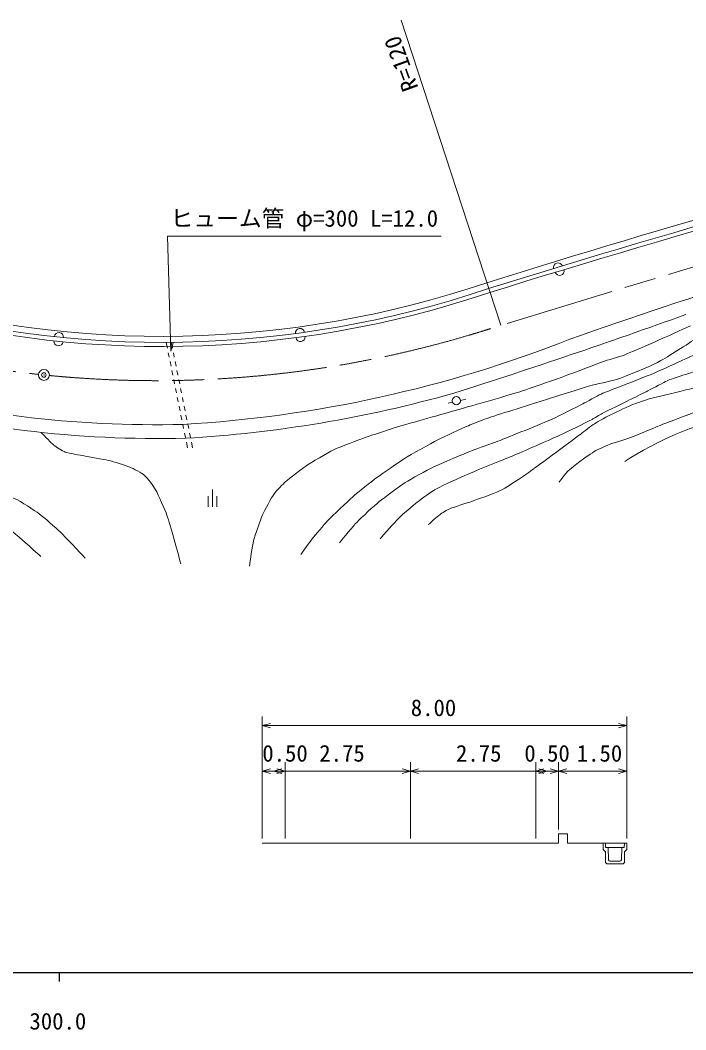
# Model space of a CAD drawing. Units: millimetres, scale not verified. Extents: x 40000 to 680000, y 20000 to 380000.
# Drawn here: x 363711 to 436741, y 198715 to 309498 of the extents above; entities that cross this region are included whole.
import ezdxf
from ezdxf.enums import TextEntityAlignment as Align

# ---------------------------------------------------------------- set-up
doc = ezdxf.new("R2010")
doc.units = ezdxf.units.MM
doc.header["$LTSCALE"] = 1000
doc.header["$PDMODE"] = 32
doc.header["$PDSIZE"] = 500
doc.linetypes.add('CHAIN', pattern=[18.5, 12, -1.5, 3.5, -1.5])
for name, color, linetype, lineweight in [('M-BGD', 7, 'Continuous', 13), ('M-BMK', 2, 'CHAIN', 13), ('M-STR-HTXT', 7, 'Continuous', 13), ('M-TTL-BAND', 7, 'Continuous', 25), ('M-WORK', 1, 'Continuous', 13)]:
    doc.layers.add(name, color=color, linetype=linetype, lineweight=lineweight)
doc.styles.add('ＭＳ ゴシック', font='')
doc.styles.get('ＭＳ ゴシック').set_extended_font_data('MS Gothic')

msp = doc.modelspace()

# ---------------------------------------------------------------- linework, layer by layer
at = {"layer": 'M-BGD'}
msp.add_circle((366311, 270570), 600, dxfattribs=at)
msp.add_point((366311, 270570), dxfattribs=at)
at = {"layer": 'M-BMK'}
msp.add_line((464018, 290459), (416428, 276019), dxfattribs=at)
for start, end in [(264.43871, 288.25572), (254.61308, 263.86922)]:
    msp.add_arc((378608, 390673), 120730, start, end, dxfattribs=at)
at = {"layer": 'M-STR-HTXT'}
msp.add_line((380254, 273198), (380478, 274105), dxfattribs=at)
msp.add_lwpolyline([(380254, 273198), (379884, 285790), (409884, 285790)], dxfattribs=at)
at = {"layer": 'M-TTL-BAND'}
for p, q in [((40000, 205000), (579000, 205000)), ((368000, 205000), (368000, 204000))]:
    msp.add_line(p, q, dxfattribs=at)
at = {"layer": 'M-WORK'}
for p, q in [((405507, 309498), (416428, 276019)), ((379732, 274144), (379862, 273500)), ((380288, 274147), (380418, 273505)), ((379961, 273010), (380060, 272520)), ((380517, 273015), (380616, 272525)), ((380160, 272030), (380259, 271540)), ((380715, 272035), (380814, 271545)), ((380358, 271050), (380457, 270560)), ((380913, 271055), (381012, 270565)), ((380556, 270070), (380655, 269580)), ((381111, 270075), (381210, 269585)), ((380754, 269090), (380853, 268599)), ((380952, 268109), (381051, 267619)), ((381309, 269094), (381408, 268604)), ((381507, 268114), (381606, 267624)), ((381150, 267129), (381249, 266639)), ((381705, 267134), (381804, 266644)), ((410670, 267461), (411144, 267573)), ((412010, 267777), (412614, 267919)), ((381348, 266149), (381447, 265659)), ((381903, 266154), (382002, 265664)), ((381546, 265169), (381645, 264679)), ((382101, 265174), (382200, 264684)), ((381744, 264189), (381843, 263698)), ((382299, 264193), (382398, 263703)), ((381942, 263208), (382072, 262565)), ((382497, 263213), (382627, 262571)), ((384328, 257256), (384328, 256098)), ((384800, 258011), (384800, 256098)), ((385273, 257256), (385273, 256098)), ((390270, 219705), (390270, 233091)), ((430270, 219705), (430270, 233091)), ((390270, 232091), (391170, 232341)), ((390270, 232091), (430270, 232091)), ((390270, 232091), (391170, 231841)), ((430270, 232091), (429370, 232341)), ((430270, 232091), (429370, 231841)), ((390270, 227091), (391170, 227341)), ((391520, 227091), (392420, 227341)), ((392770, 227091), (391870, 227341)), ((392770, 219705), (392770, 228091)), ((406520, 227091), (405620, 227341)), ((406520, 219705), (406520, 228091)), ((406520, 227091), (407420, 227341)), ((420270, 219705), (420270, 228091)), ((420270, 227091), (421170, 227341)), ((421520, 227091), (420620, 227341)), ((422770, 227091), (421870, 227341)), ((422770, 220686), (422770, 228091)), ((422770, 227091), (423670, 227341)), ((430270, 227091), (429370, 227341)), ((390270, 227091), (392770, 227091)), ((390270, 227091), (391170, 226841)), ((391520, 227091), (406520, 227091)), ((391520, 227091), (392420, 226841)), ((392770, 227091), (391870, 226841)), ((406520, 227091), (405620, 226841)), ((406520, 227091), (421520, 227091)), ((406520, 227091), (407420, 226841)), ((420270, 227091), (422770, 227091)), ((420270, 227091), (421170, 226841)), ((421520, 227091), (420620, 226841)), ((422770, 227091), (421870, 226841)), ((422770, 227091), (430270, 227091)), ((422770, 227091), (423670, 226841)), ((430270, 227091), (429370, 226841)), ((422770, 220205), (423770, 220205)), ((422770, 219205), (422770, 220205)), ((423770, 219205), (423770, 220205)), ((390270, 219205), (392770, 219205)), ((392770, 219205), (406520, 219205)), ((406520, 219205), (420270, 219205)), ((420270, 219205), (422770, 219205)), ((423770, 219205), (430270, 219205)), ((427670, 219205), (427670, 218505)), ((427670, 219205), (427920, 219205)), ((427670, 218505), (427920, 218255)), ((427920, 219205), (427945, 218730)), ((427920, 219205), (430020, 219205)), ((427920, 218255), (427920, 217080)), ((427945, 218730), (428220, 218730)), ((428220, 218730), (428270, 217380)), ((428220, 218730), (429720, 218730)), ((429720, 218730), (429670, 217380)), ((429995, 218730), (429720, 218730)), ((430020, 219205), (429995, 218730)), ((430270, 219205), (430020, 219205)), ((430020, 218255), (430270, 218505)), ((430020, 217080), (430020, 218255)), ((430270, 218505), (430270, 219205)), ((428420, 217230), (429520, 217230)), ((427920, 217080), (428070, 216930)), ((428070, 216930), (429870, 216930)), ((429870, 216930), (430020, 217080))]:
    msp.add_line(p, q, dxfattribs=at)
msp.add_circle((411561, 267741), 450, dxfattribs=at)
for centre, radius, start, end in [((820905, -1020746), 1363295, 104.67869, 107.32599), ((781203, -898235), 1233857, 104.10935, 107.25988), ((781267, -898215), 1233404, 104.10935, 107.26267), ((605622, -237045), 542818, 100.31678, 109.54497), ((422728, 282365), 500, 20.6339, 193.14669), ((422890, 281983), 500, 197.63062, 16.15205), ((379253, 385744), 110938, 253.63222, 288.74516), ((379254, 385743), 112053, 253.63837, 288.73841), ((379254, 385744), 111601, 253.63596, 288.74113), ((199860, 934440), 698627, 287.61553, 289.81997), ((367958, 274716), 500, 354.23004, 174.15207), ((394409, 275176), 500, 7.98105, 187.62899), ((394470, 274731), 500, 187.98105, 7.62899), ((367913, 274267), 500, 174.23004, 354.15207), ((373691, 402002), 137082, 273.28694, 291.54193), ((378509, 385838), 120730, 254.61308, 271.44372), ((373997, 400486), 137082, 273.28694, 285.78372), ((378815, 384322), 120730, 254.61308, 271.44372), ((449894, 230549), 36420, 103.03786, 123.01451), ((428420, 217380), 150, 180, 270), ((429520, 217380), 150, 270, 0)]:
    msp.add_arc(centre, radius, start, end, dxfattribs=at)
for points, knots in [([(370825, 250472), (370300, 251069), (368653, 252795), (368082, 253347), (367647, 253768), (366287, 254972), (365801, 255331), (365299, 255701), (363727, 256731), (363156, 256983), (360428, 258189), (352100, 261471), (349340, 262603), (348828, 262813), (347302, 263471), (346795, 263693), (346502, 263822), (345645, 264257), (345340, 264354), (342909, 265130), (335562, 267282), (333129, 268054), (332064, 268392), (328901, 269512), (327854, 269905), (326901, 270262), (324071, 271406), (323134, 271802), (322652, 272006), (321237, 272686), (320762, 272905), (320101, 273209), (318128, 274139), (317456, 274416), (316843, 274669), (314978, 275368), (314340, 275549), (313944, 275662), (312719, 275844), (312309, 275880), (311845, 275920), (310693, 275969), (309865, 275989)], [0, 0, 0, 0, 1, 1, 1, 2, 2, 2, 3, 3, 3, 4, 4, 4, 5, 5, 5, 6, 6, 6, 7, 7, 7, 8, 8, 8, 9, 9, 9, 10, 10, 10, 11, 11, 11, 12, 12, 12, 13, 13, 13, 14, 14, 14, 14]), ([(388885, 249581), (388919, 250142), (389178, 251813), (389315, 252358), (389463, 252948), (390061, 254676), (390306, 255233), (390519, 255718), (391292, 257113), (391595, 257547), (391804, 257846), (392577, 258629), (392851, 258869), (393266, 259232), (394574, 260250), (395033, 260555), (395620, 260945), (397438, 262035), (398074, 262340), (398764, 262671), (400924, 263466), (401644, 263728), (402233, 263942), (404018, 264539), (404619, 264720), (405949, 265121), (409960, 266252), (411295, 266637), (412691, 267039), (416885, 268215), (418270, 268653), (419498, 269042), (423141, 270331), (424352, 270769), (425005, 271005), (426936, 271793), (427591, 272025), (428060, 272190), (429511, 272562), (429971, 272752), (431386, 273335), (435198, 275018), (437257, 275962)], [0, 0, 0, 0, 1, 1, 1, 2, 2, 2, 3, 3, 3, 4, 4, 4, 5, 5, 5, 6, 6, 6, 7, 7, 7, 8, 8, 8, 9, 9, 9, 10, 10, 10, 11, 11, 11, 12, 12, 12, 13, 13, 13, 14, 14, 14, 14]), ([(394515, 250860), (394743, 251217), (395480, 252252), (395743, 252584), (396066, 252994), (397080, 254191), (397443, 254567), (397973, 255118), (399630, 256707), (400205, 257211), (400713, 257657), (402306, 258911), (402849, 259313), (403431, 259743), (405209, 260986), (405824, 261367), (406547, 261814), (408775, 263055), (409531, 263444), (410188, 263783), (412205, 264708), (412883, 265003), (413325, 265195), (414670, 265723), (415126, 265876), (416361, 266290), (420094, 267444), (421336, 267836), (422308, 268143), (425219, 269089), (426199, 269370), (426783, 269538), (428577, 269880), (429151, 270079), (430069, 270396), (432779, 271487), (433636, 271944), (434473, 272389), (436550, 273691), (437855, 274571)], [0, 0, 0, 0, 1, 1, 1, 2, 2, 2, 3, 3, 3, 4, 4, 4, 5, 5, 5, 6, 6, 6, 7, 7, 7, 8, 8, 8, 9, 9, 9, 10, 10, 10, 11, 11, 11, 12, 12, 12, 13, 13, 13, 13]), ([(365979, 250636), (365471, 251111), (363916, 252500), (363387, 252950), (362981, 253296), (361746, 254316), (361305, 254616), (360901, 254891), (359628, 255633), (359176, 255819), (358567, 256070), (356670, 256636), (356030, 256791), (355251, 256979), (352873, 257338), (352096, 257531), (351454, 257691), (349565, 258308), (348949, 258549), (346639, 259456), (339735, 262248), (337473, 263270), (336676, 263629), (334462, 265055), (333679, 265444), (332285, 266138), (328028, 268066), (326598, 268684), (325177, 269298), (320877, 271060), (319426, 271599), (318857, 271810), (317102, 272297), (316510, 272432), (315841, 272585), (313814, 272959), (313132, 273034), (312428, 273110), (310589, 273222), (309428, 273265)], [0, 0, 0, 0, 1, 1, 1, 2, 2, 2, 3, 3, 3, 4, 4, 4, 5, 5, 5, 6, 6, 6, 7, 7, 7, 8, 8, 8, 9, 9, 9, 10, 10, 10, 11, 11, 11, 12, 12, 12, 13, 13, 13, 13]), ([(398750, 252149), (399102, 252630), (400254, 254000), (400667, 254429), (401128, 254908), (402599, 256256), (403113, 256677), (403658, 257123), (405361, 258381), (405956, 258759), (406547, 259136), (408397, 260142), (409030, 260445), (409873, 260850), (412459, 261946), (413327, 262296), (413875, 262517), (415556, 263082), (416106, 263297), (417307, 263768), (420903, 265205), (422084, 265724), (422774, 266028), (424784, 267066), (425455, 267410), (425855, 267615), (427030, 268280), (427439, 268468), (427893, 268677), (429297, 269210), (429762, 269393), (430460, 269669), (432565, 270470), (433256, 270763), (433939, 271051), (435958, 271987), (436632, 272297), (436792, 272371), (437259, 272613), (437422, 272678), (437627, 272762), (438110, 272941), (438505, 273083)], [0, 0, 0, 0, 1, 1, 1, 2, 2, 2, 3, 3, 3, 4, 4, 4, 5, 5, 5, 6, 6, 6, 7, 7, 7, 8, 8, 8, 9, 9, 9, 10, 10, 10, 11, 11, 11, 12, 12, 12, 13, 13, 13, 14, 14, 14, 14]), ([(403208, 252600), (403582, 253064), (404782, 254391), (405206, 254810), (405599, 255198), (406848, 256289), (407284, 256628), (407685, 256941), (408939, 257821), (409385, 258068), (410033, 258428), (412057, 259356), (412737, 259650), (413715, 260074), (416691, 261242), (417672, 261657), (418731, 262106), (421892, 263490), (422937, 263971), (423649, 264298), (425758, 265336), (426455, 265694), (426680, 265810), (427320, 266224), (427546, 266341), (428143, 266652), (429963, 267531), (430568, 267829), (430931, 268008), (432024, 268542), (432386, 268726), (432813, 268943), (434080, 269624), (434510, 269836), (434676, 269917), (435188, 270128), (435362, 270189), (435783, 270336), (437057, 270740), (437482, 270873), (437817, 270978), (438626, 271223), (439244, 271409)], [0, 0, 0, 0, 1, 1, 1, 2, 2, 2, 3, 3, 3, 4, 4, 4, 5, 5, 5, 6, 6, 6, 7, 7, 7, 8, 8, 8, 9, 9, 9, 10, 10, 10, 11, 11, 11, 12, 12, 12, 13, 13, 13, 14, 14, 14, 14]), ([(408491, 254145), (408725, 254381), (409480, 255037), (409747, 255236), (409951, 255388), (410602, 255799), (410838, 255897), (411307, 256092), (412772, 256519), (413251, 256690), (413864, 256909), (415707, 257561), (416292, 257847), (416849, 258119), (418428, 259111), (418936, 259467), (420213, 260360), (423958, 263163), (425212, 264089), (425515, 264314), (426404, 265020), (426723, 265223), (427095, 265460), (428263, 266088), (428659, 266285), (429128, 266518), (430557, 267177), (431043, 267371), (431408, 267517), (432529, 267882), (432908, 267985), (433751, 268213), (436302, 268811), (437149, 269024), (437372, 269080), (438032, 269287), (438258, 269331), (438598, 269397), (439383, 269527), (440038, 269628)], [0, 0, 0, 0, 1, 1, 1, 2, 2, 2, 3, 3, 3, 4, 4, 4, 5, 5, 5, 6, 6, 6, 7, 7, 7, 8, 8, 8, 9, 9, 9, 10, 10, 10, 11, 11, 11, 12, 12, 12, 13, 13, 13, 13]), ([(440775, 267994), (440231, 267684), (438548, 266843), (437974, 266594), (437236, 266274), (434967, 265451), (434220, 265154), (433549, 264888), (431560, 264035), (430886, 263780), (430421, 263604), (428990, 263176), (428525, 263001), (428187, 262873), (427187, 262447), (426872, 262269), (426499, 262058), (425445, 261320), (425101, 261065), (424816, 260852), (423983, 260183), (423732, 259931), (423532, 259732), (423006, 259063), (422859, 258822)], [0, 0, 0, 0, 1, 1, 1, 2, 2, 2, 3, 3, 3, 4, 4, 4, 5, 5, 5, 6, 6, 6, 7, 7, 7, 8, 8, 8, 8]), ([(381325, 249835), (381078, 250917), (380170, 254121), (379813, 255171), (379615, 255754), (378858, 257444), (378557, 257981), (378366, 258322), (377661, 259275), (377367, 259534), (377088, 259781), (376092, 260316), (375748, 260460), (375294, 260649), (373878, 261071), (373401, 261187), (372872, 261316), (371258, 261579), (370724, 261683), (370306, 261764), (369042, 261971), (368641, 262113), (368368, 262209), (367620, 262669), (367401, 262858), (367115, 263104), (366451, 263788), (366017, 264271)], [0, 0, 0, 0, 1, 1, 1, 2, 2, 2, 3, 3, 3, 4, 4, 4, 5, 5, 5, 6, 6, 6, 7, 7, 7, 8, 8, 8, 9, 9, 9, 9])]:
    msp.add_open_spline(points, degree=3, knots=knots, dxfattribs=at)

# ---------------------------------------------------------------- texts
at = {"layer": 'M-STR-HTXT', "style": 'ＭＳ ゴシック'}
msp.add_text('ヒューム管 φ=300 L=12.0', height=1833, dxfattribs=at).set_placement((394884, 286290), align=Align.BOTTOM_CENTER)
at = {"layer": 'M-TTL-BAND', "style": 'ＭＳ ゴシック'}
msp.add_text('300.0', height=1833, dxfattribs=at).set_placement((367844, 198195), align=Align.BOTTOM_CENTER)
at = {"layer": 'M-WORK', "style": 'ＭＳ ゴシック'}
msp.add_text('R=120', height=1833, rotation=109.998, dxfattribs=at).set_placement((406878, 305214), align=Align.BOTTOM_CENTER)
for s, p in [('8.00', (409059, 232591)), ('0.50', (392770, 227591)), ('2.75', (399020, 227591)), ('2.75', (414020, 227591)), ('0.50', (421520, 227591)), ('1.50', (427270, 227591))]:
    msp.add_text(s, height=1833, dxfattribs=at).set_placement(p, align=Align.BOTTOM_CENTER)

doc.saveas('drawing.dxf')
